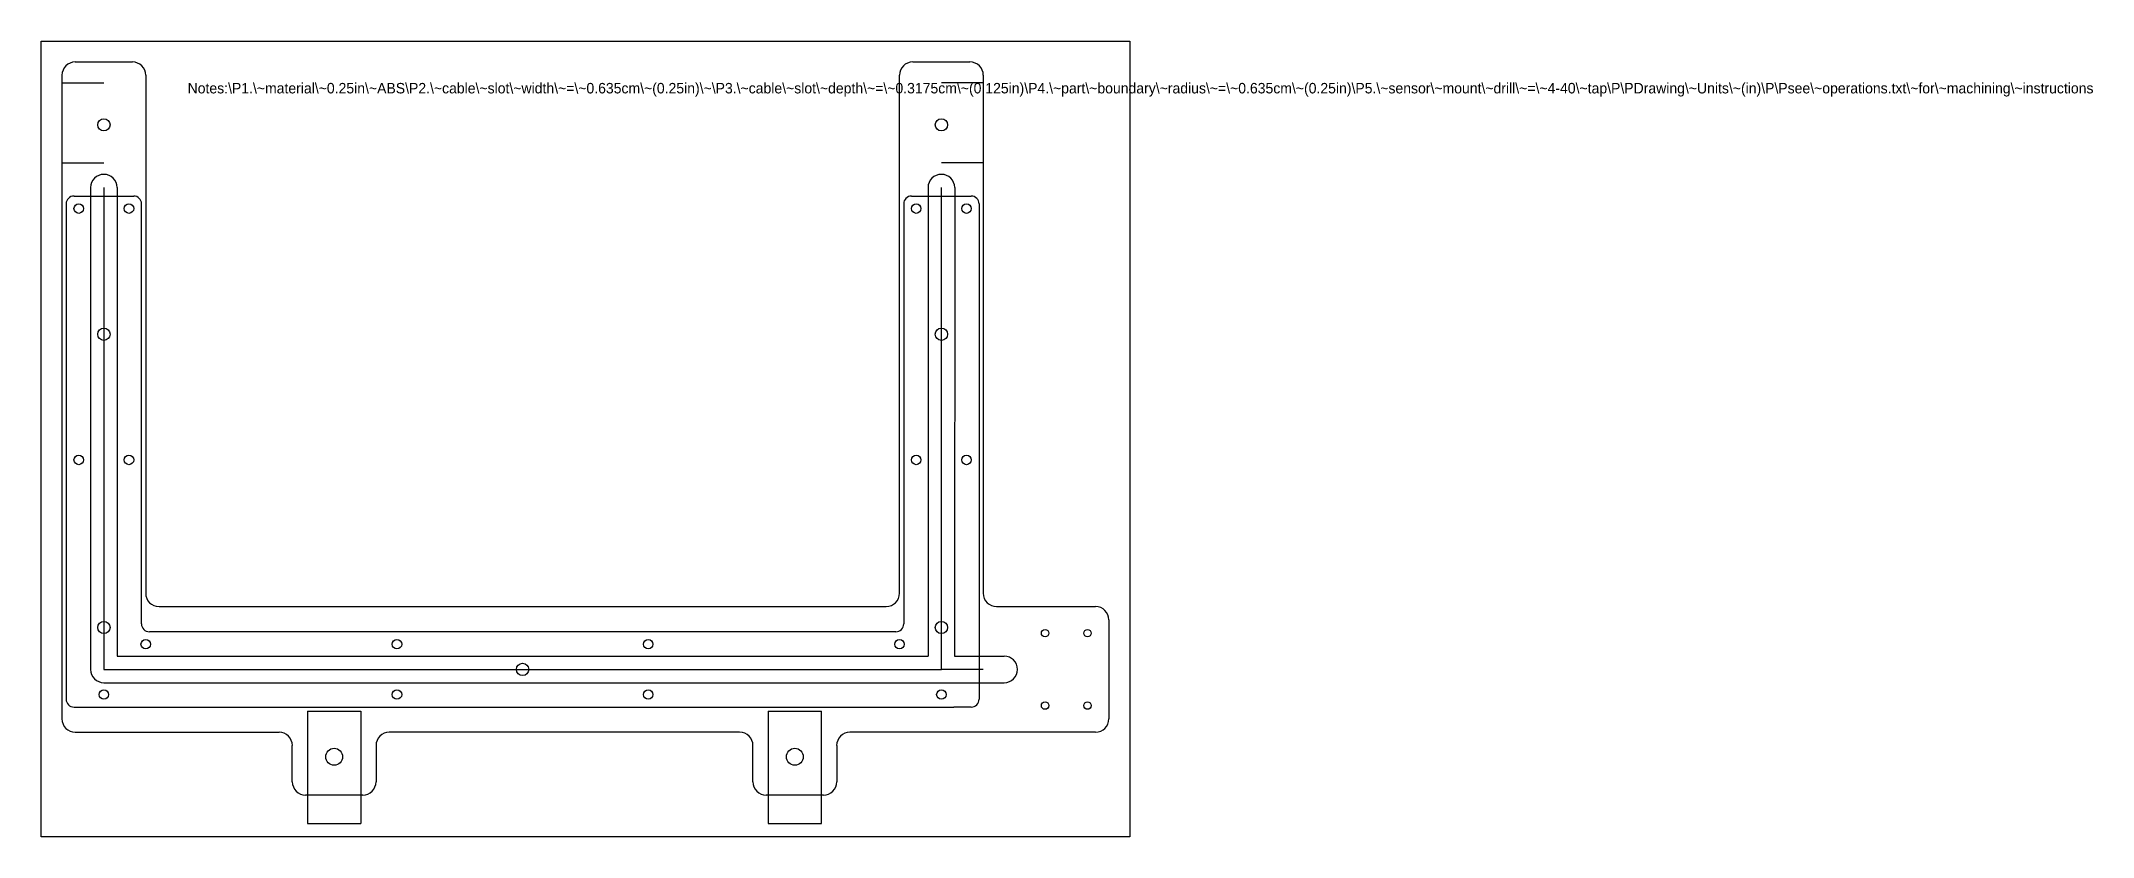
# Model space of a CAD drawing. Extents: x 0 to 49, y 0 to 19.
import ezdxf
from ezdxf.enums import TextEntityAlignment as Align

# ---------------------------------------------------------------- set-up
doc = ezdxf.new("R2010")
doc.units = 0
doc.layers.get('0').update_dxf_attribs({"linetype": 'CONTINUOUS'})
for name, color, linetype in [('bounding_box', 9, 'CONTINUOUS'), ('cable_slot_boundary', 4, 'CONTINUOUS'), ('cable_slot_center', 4, 'CONTINUOUS'), ('cover_plate_boundary', 200, 'CONTINUOUS'), ('drill_10-32_tap', 161, 'CONTINUOUS'), ('drill_2-56_tap', 6, 'CONTINUOUS'), ('drill_4-40_tap', 2, 'CONTINUOUS'), ('drill_4-40_thru', 113, 'CONTINUOUS'), ('outer_boundary', 3, 'CONTINUOUS'), ('sensor_mount_lines', 5, 'CONTINUOUS'), ('tube_clamp_pocket_left', 40, 'CONTINUOUS'), ('tube_clamp_pocket_right', 32, 'CONTINUOUS')]:
    doc.layers.add(name, color=color, linetype=linetype)
doc.styles.get("Standard").update_dxf_attribs({"font": 'txt', "width": 0.75})

msp = doc.modelspace()

# ---------------------------------------------------------------- linework, layer by layer
at = {"layer": 'bounding_box'}
for p, q in [((0, 19), (26, 19)), ((0, 0), (0, 19)), ((26, 19), (26, 0)), ((26, 0), (0, 0)), ((5, 0), (5, 0))]:
    msp.add_line(p, q, dxfattribs=at)
at = {"layer": 'cable_slot_boundary'}
for p, q in [((1.182, 15.5), (1.182, 4)), ((1.818, 15.5), (1.818, 4.317)), ((21.182, 15.5), (21.182, 4.317)), ((21.818, 15.5), (21.812, 4.317)), ((1.818, 4.317), (21.182, 4.317)), ((21.812, 4.317), (23, 4.317)), ((1.5, 3.682), (21.818, 3.682)), ((21.818, 3.682), (23, 3.682))]:
    msp.add_line(p, q, dxfattribs=at)
at = {"layer": 'cable_slot_boundary', "color": 4, "linetype": 'CONTINUOUS'}
for centre, start, end in [((1.5, 15.5), 0, 180), ((21.5, 15.5), 0, 180), ((23, 4), 270, 90)]:
    msp.add_arc(centre, 0.318, start, end, dxfattribs=at)
at = {"layer": 'cable_slot_boundary'}
msp.add_arc((1.5, 4), 0.318, 180, 270, dxfattribs=at)
at = {"layer": 'cable_slot_center'}
for p, q in [((1.5, 15.5), (1.5, 4)), ((21.5, 4), (21.5, 15.5)), ((1.5, 4), (21.5, 4)), ((21.5, 4), (21.5, 4)), ((22.5, 4), (21.5, 4))]:
    msp.add_line(p, q, dxfattribs=at)
at = {"layer": 'cover_plate_boundary'}
for p, q in [((0.788, 15.3), (2.213, 15.3)), ((20.788, 15.3), (22.212, 15.3)), ((0.6, 15.112), (0.6, 3.287)), ((2.4, 5.087), (2.4, 15.112)), ((20.6, 15.112), (20.6, 5.087)), ((22.4, 15.112), (22.4, 3.287)), ((20.413, 4.9), (2.587, 4.9)), ((0.788, 3.1), (21.8, 3.1)), ((22.212, 3.1), (21.8, 3.1))]:
    msp.add_line(p, q, dxfattribs=at)
for centre, start, end in [((0.788, 15.112), 90, 180), ((2.213, 15.112), 0, 90), ((20.788, 15.112), 90, 180), ((22.212, 15.112), 0, 90), ((2.587, 5.087), 180, 270), ((20.413, 5.087), 270, 360), ((0.788, 3.287), 180, 270), ((22.212, 3.287), 270, 0)]:
    msp.add_arc(centre, 0.188, start, end, dxfattribs=at)
at = {"layer": 'drill_10-32_tap'}
for centre in [(7, 1.914), (18, 1.914)]:
    msp.add_circle(centre, 0.202, dxfattribs=at)
at = {"layer": 'drill_2-56_tap'}
for centre in [(23.976, 4.864), (24.99, 4.864), (23.976, 3.136), (24.99, 3.136)]:
    msp.add_circle(centre, 0.0889, dxfattribs=at)
at = {"layer": 'drill_4-40_tap'}
for centre in [(0.9, 15), (2.1, 15), (20.9, 15), (22.1, 15), (0.9, 9), (2.1, 9), (20.9, 9), (22.1, 9), (2.5, 4.6), (8.5, 4.6), (14.5, 4.6), (20.5, 4.6), (1.5, 3.4), (8.5, 3.4), (14.5, 3.4), (21.5, 3.4)]:
    msp.add_circle(centre, 0.113, dxfattribs=at)
at = {"layer": 'drill_4-40_thru'}
for centre in [(1.5, 17), (21.5, 17), (1.5, 12), (21.5, 12), (1.5, 5), (21.5, 5), (11.5, 4)]:
    msp.add_circle(centre, 0.147, dxfattribs=at)
at = {"layer": 'outer_boundary'}
for p, q in [((0.5, 18.182), (0.5, 2.817)), ((0.818, 18.5), (2.182, 18.5)), ((2.5, 18.182), (2.5, 5.817)), ((20.5, 5.817), (20.5, 18.182)), ((20.817, 18.5), (22.183, 18.5)), ((22.5, 18.182), (22.5, 5.817)), ((2.817, 5.5), (20.183, 5.5)), ((22.818, 5.5), (25.182, 5.5)), ((25.5, 5.182), (25.5, 2.817)), ((0.818, 2.5), (5.683, 2.5)), ((16.683, 2.5), (8.317, 2.5)), ((25.182, 2.5), (19.317, 2.5)), ((6, 1.317), (6, 2.182)), ((8, 2.182), (8, 1.317)), ((17, 1.317), (17, 2.182)), ((19, 2.182), (19, 1.317)), ((7.682, 1), (6.318, 1)), ((18.683, 1), (17.317, 1))]:
    msp.add_line(p, q, dxfattribs=at)
for centre, start, end in [((0.818, 18.182), 90, 180), ((2.182, 18.182), 0, 90), ((20.817, 18.182), 90, 180), ((22.183, 18.182), 0, 90), ((2.817, 5.817), 180, 270), ((20.183, 5.817), 270, 0), ((22.818, 5.817), 180, 270), ((25.182, 5.182), 0, 90), ((0.818, 2.817), 180, 270), ((5.683, 2.182), 0, 90), ((8.317, 2.182), 90, 180), ((16.683, 2.182), 0, 90), ((19.317, 2.182), 90, 180), ((25.182, 2.817), 270, 0), ((6.318, 1.317), 180, 270), ((7.682, 1.317), 270, 0), ((17.317, 1.317), 180, 270), ((18.683, 1.317), 270, 0)]:
    msp.add_arc(centre, 0.318, start, end, dxfattribs=at)
at = {"layer": 'sensor_mount_lines'}
for p, q in [((0.5, 18), (1.5, 18)), ((22.5, 18), (21.5, 18)), ((0.5, 16.095), (1.5, 16.095)), ((22.5, 16.095), (21.5, 16.095))]:
    msp.add_line(p, q, dxfattribs=at)
at = {"layer": 'tube_clamp_pocket_left'}
for p, q in [((6.365, 3), (7.635, 3)), ((6.365, 3), (6.365, 0.318)), ((7.635, 3), (7.635, 0.318)), ((6.365, 0.318), (7.635, 0.318))]:
    msp.add_line(p, q, dxfattribs=at)
at = {"layer": 'tube_clamp_pocket_right'}
for p, q in [((17.365, 3), (18.635, 3)), ((17.365, 3), (17.365, 0.318)), ((18.635, 0.318), (18.635, 3)), ((17.365, 0.318), (18.635, 0.318))]:
    msp.add_line(p, q, dxfattribs=at)

# ---------------------------------------------------------------- texts
msp.add_text('Notes:\\P1.\\~material\\~0.25in\\~ABS\\P2.\\~cable\\~slot\\~width\\~=\\~0.635cm\\~(0.25in)\\~\\P3.\\~cable\\~slot\\~depth\\~=\\~0.3175cm\\~(0.125in)\\P4.\\~part\\~boundary\\~radius\\~=\\~0.635cm\\~(0.25in)\\P5.\\~sensor\\~mount\\~drill\\~=\\~4-40\\~tap\\P\\PDrawing\\~Units\\~(in)\\P\\Psee\\~operations.txt\\~for\\~machining\\~instructions', height=0.25).set_placement((3.5, 18), align=Align.TOP_LEFT)

doc.saveas('drawing.dxf')
